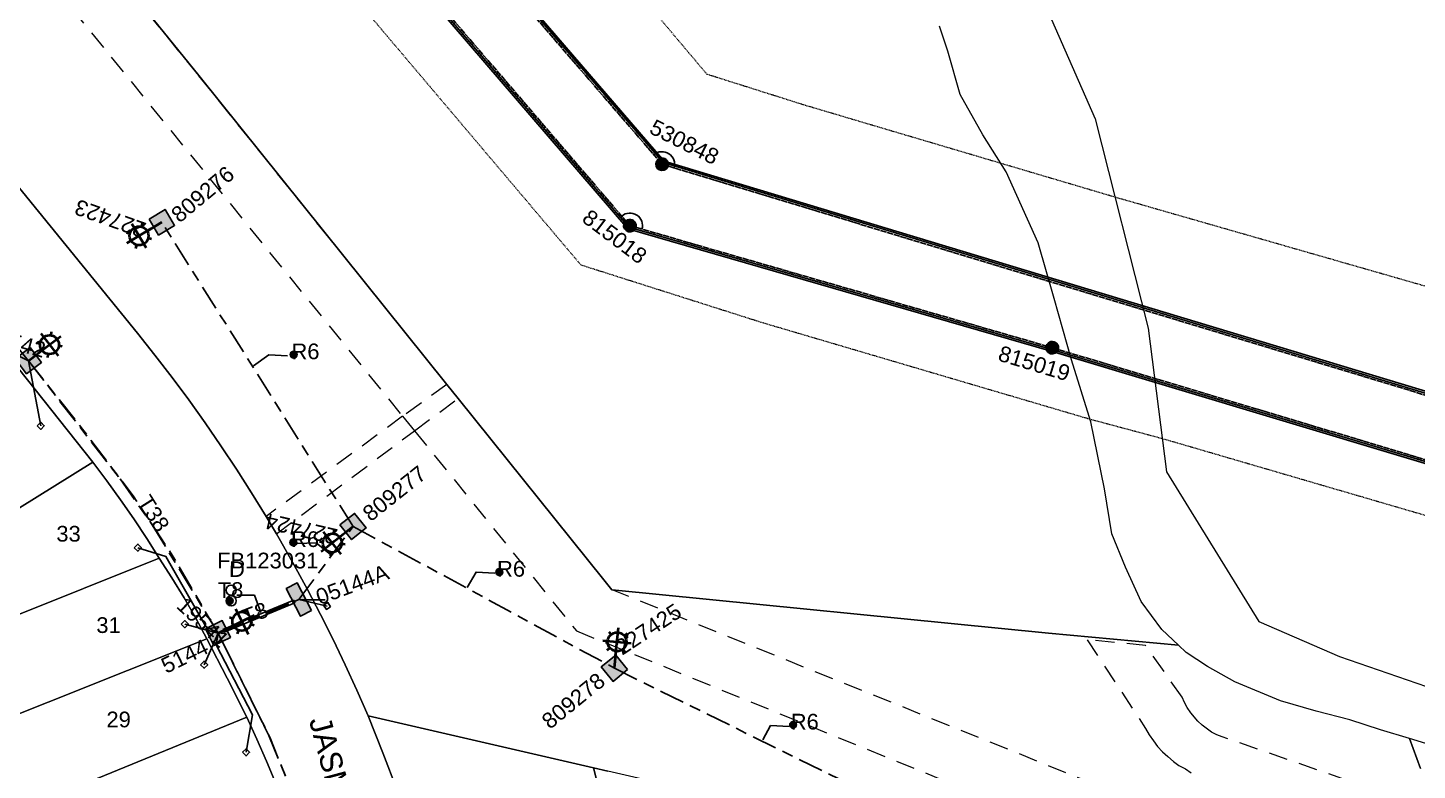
# Model space of a CAD drawing. Header units: metres. Extents: x 301341 to 310479, y 6262403 to 6265281.
# Drawn here: x 303161.2 to 303382.2, y 6264717 to 6264835.2 of the extents above; entities that cross this region are included whole.
import ezdxf
from ezdxf.enums import TextEntityAlignment as Align

# ---------------------------------------------------------------- set-up
doc = ezdxf.new("R2010")
doc.units = ezdxf.units.M
for name, pattern in [('Cable Exist OH', [1, 1, 0]), ('Cable Exist UG', [8.2, 4, -1.2, 1.8, -1.2]), ('Dash', [5, 3, -2]), ('HIDDEN', [0.375, 0.25, -0.125]), ('HIDDEN2', [0.1875, 0.125, -0.0625])]:
    doc.linetypes.add(name, pattern=pattern)
doc.layers.get('0').update_dxf_attribs({"color": 6})
for name, color, linetype in [('_User Miscellaneous10', 7, 'Continuous'), ('_User Miscellaneous11', 7, 'Continuous'), ('_User Miscellaneous8', 7, 'Continuous'), ('_User Miscellaneous9', 7, 'Continuous'), ('_User_HV_Exist', 7, 'Continuous'), ('_User_SL_Exist', 7, 'Continuous'), ('Duct_SP_EXT', 7, 'Continuous'), ('Equip_SP_SL_EXT', 7, 'Continuous'), ('Mains_LV_EXT', 7, 'Continuous'), ('Mains_SL_EXT', 7, 'Continuous'), ('Mains_TR_EXT', 7, 'Continuous'), ('Services_SP_EXT', 7, 'Continuous'), ('SupportsOH_SP_TR_HV_LV_SL_EXT', 7, 'Continuous'), ('SupportsUG_SP_LV_EXT', 7, 'Continuous'), ('SupportsUG_SP_LV_SL_EXT', 7, 'Continuous'), ('Trench_SP_EXT', 7, 'Continuous')]:
    doc.layers.add(name, color=color, linetype=linetype)
for name, color, linetype, lineweight in [('Cadastre Easements_SP_EXT', 9, 'Continuous', 5), ('Cadastre Land Parcels_SP_EXT', 9, 'Continuous', 5), ('Cadastre Other Property_SP_EXT', 9, 'HIDDEN', 5), ('Cadastre Road Names_SP_HV_LV_SL_EXT', 9, 'Continuous', 5), ('Cadastre Roads_SP_EXT', 9, 'Continuous', 5)]:
    doc.layers.add(name, color=color, linetype=linetype, lineweight=lineweight)
doc.styles.add('COLUMN_LABEL', font='arial.ttf')
doc.styles.add('iecARIAL', font='arial.ttf', dxfattribs={"height": 2})
doc.styles.add('POLE_LABEL', font='arial.ttf')
doc.styles.get("Standard").update_dxf_attribs({"font": 'arial.ttf'})
doc.linetypes.add('Cable E OH', pattern='A,9.4,["E",Standard,S=1.7,R=0,X=0,Y=-1],0', length=9.4)
doc.linetypes.add('Cable P UG', pattern='A,6,-0.5,["P",Standard,S=1.7,R=0,X=0.5,Y=-1],-2.9', length=9.4)

# ---------------------------------------------------------------- blocks, each defined once
blk = doc.blocks.new('COLUMN_EXT')
blk.add_hatch(color=256).paths.add_polyline_path([(-1.49, 1.48), (-1.49, -1.49), (1.48, -1.49), (1.48, 1.48)])
blk.add_lwpolyline([(-1.49, -1.49), (1.48, -1.49), (1.48, 1.48), (-1.49, 1.48)], close=True)
for tag, height, style, flags, p in [('ASSET_NUM', 2.5, 'COLUMN_LABEL', 8, (2, 2)), ('STRUCTURE_PLANT_NUMBER', 0.2, 'POLE_LABEL', 9, (1.81, 0.03)), ('STREET_CODE', 0.2, 'COLUMN_LABEL', 9, (1.81, -0.2))]:
    blk.add_attdef(tag, text='', height=height, dxfattribs=dict(style=style, flags=flags)).set_placement(p, align=Align.MIDDLE_LEFT)
at = {"flags": 1}
blk.add_attdef('Z', (1.81, -2.35), '', height=0.2, dxfattribs=at)
at = {"flags": 9}
for tag, p in [('COLUMN_TYPE', (1.81, -0.4)), ('OWNED_BY', (1.81, -0.6)), ('STATE', (1.81, -0.8)), ('USAGE', (1.81, -1)), ('STREETNAME', (1.81, -1.6)), ('SUBURB', (1.81, -1.8)), ('LEGEND', (1.81, -1.2)), ('LOCATION', (1.81, -1.4)), ('NOTES', (1.81, -2))]:
    blk.add_attdef(tag, text='', height=0.2, dxfattribs=at).set_placement(p, align=Align.MIDDLE_LEFT)
blk = doc.blocks.new('PILLAR_EXT')
blk.add_hatch(color=256).paths.add_polyline_path([(-2.475, 0.99), (-2.475, -0.99), (2.475, -0.99), (2.475, 0.99)])
blk.add_lwpolyline([(-2.475, -0.99), (2.475, -0.99), (2.475, 0.99), (-2.475, 0.99)], close=True)
at = {"style": 'iecARIAL', "flags": 8}
blk.add_attdef('ASSET_NUM', (1.5, 3.5), '', height=2.5, dxfattribs=at)
for tag, p, flags in [('OWNED_BY', (0, -0.2), 9), ('STATE', (0, -0.4), 9), ('SUPPORT_TYPE', (0, -0.6), 9), ('STREETNAME', (0, -1.8), 9), ('SUBURB', (0, -2), 1), ('USAGE', (0, -0.8), 9), ('LEGEND', (0, -1), 9), ('LOCATION', (0, -1.2), 9), ('NOTES', (0, -1.4), 9), ('PARENT', (0, -1.6), 9)]:
    blk.add_attdef(tag, p, '', height=0.2, dxfattribs=dict(flags=flags))
blk = doc.blocks.new('DUCT_EXT')
blk.add_circle((0, 0.8), 0.8)
at = {"flags": 1}
blk.add_attdef('Z', (0, 0), '', height=0.2, dxfattribs=at)
at = {"flags": 9}
for tag, p in [('DUCT_CODE', (0, 0)), ('XSECT_TYPE', (0, -0.2)), ('STATE', (0, -0.6)), ('FB_REFERENCE', (0, -0.4)), ('NOTES', (0, -0.8))]:
    blk.add_attdef(tag, text='', height=0.2, dxfattribs=at).set_placement(p, align=Align.MIDDLE_LEFT)
blk = doc.blocks.new('SL_LANTERN_EXT')
at = {"lineweight": 40}
for p, q in [((-1.46, 5.68), (-1.06, 5.28)), ((0, 1.97), (0, 6.47)), ((1.46, 5.68), (1.06, 5.28)), ((-2.25, 4.22), (2.25, 4.22)), ((-1.46, 2.76), (-1.06, 3.16)), ((0, 0), (0, 2.72)), ((1.46, 2.76), (1.06, 3.16))]:
    blk.add_line(p, q, dxfattribs=at)
blk.add_circle((0, 4.22), 1.5, dxfattribs=at)
at = {"style": 'iecARIAL', "flags": 8}
blk.add_attdef('ASSET_NUM', (1.5, 1.5), '', height=2.5, dxfattribs=at)
for tag, p, height, flags in [('OPERATING_VOLTAGE', (0.98, -1.65), 0.2, 9), ('ORIENTATION', (0.98, -1.85), 0.2, 9), ('OWNED_BY', (0.98, -2.05), 0.2, 9), ('STATE', (0.98, -2.25), 0.2, 9), ('CONSTRUCTED_VOLTAGE', (0.98, -0.65), 0.2, 9), ('CONTROL_TYPE', (0.98, -0.85), 0.2, 9), ('LANTERN_PURPOSE', (0.98, -1.05), 0.2, 9), ('LANTERN_TYPE', (0.98, -1.25), 0.2, 9), ('NO_PHASES', (0.98, -1.45), 0.2, 9), ('LNUMBER', (2.18, -3.25), 2.5, 8), ('USAGE', (0.98, -2.45), 0.2, 9), ('CEXIST', (0.98, -2.65), 0.2, 9), ('CNEW', (0.98, -2.85), 0.2, 9), ('CNUMBER', (0.98, -3.05), 0.2, 9), ('CREMOVE', (0.98, -3.25), 0.2, 9), ('CREPLACE', (0.98, -3.45), 0.2, 9), ('LKINGHEIGHT', (0.98, -3.65), 0.2, 9), ('LBRACKET', (0.98, -3.85), 0.2, 9), ('LBRACKETVOCAB', (0.98, -4.05), 0.2, 9), ('LCATEGORY', (0.98, -4.25), 0.2, 9), ('LCHARGE1', (0.98, -4.45), 0.2, 9), ('LCHARGE1PERCENT', (0.98, -4.65), 0.2, 9), ('LCHARGE2', (0.98, -4.85), 0.2, 9), ('LCHARGE2PERCENT', (0.98, -5.05), 0.2, 9), ('LCHARGE3', (0.98, -5.25), 0.2, 9), ('LCHARGE3PERCENT', (0.98, -5.45), 0.2, 9), ('LEXIST', (0.98, -5.65), 0.2, 9), ('LLAMP', (0.98, -5.85), 0.2, 9), ('LLAMPVOCAB', (0.98, -6.05), 0.2, 9), ('LMAST', (0.98, -6.25), 0.2, 9), ('LMASTVOCAB', (0.98, -6.45), 0.2, 9), ('LNEW', (0.98, -6.65), 0.2, 9), ('LANTNUMBER', (0.98, -6.85), 0.2, 9), ('LOUTREACH', (0.98, -7.25), 0.2, 9), ('LOUTREACHVOCAB', (0.98, -7.45), 0.2, 9), ('LRATECODE', (0.98, -7.65), 0.2, 9), ('LREMOVE', (0.98, -7.85), 0.2, 9), ('LREPLACE', (0.98, -8.05), 0.2, 9), ('LTYPE', (0.98, -8.25), 0.2, 9), ('LTYPEVOCAB', (0.98, -8.45), 0.2, 9), ('LEGEND', (0.98, -8.65), 0.2, 9), ('LOCATION', (0.98, -8.85), 0.2, 9), ('STREETNAME', (0.98, -9.25), 0.2, 9), ('SUBURB', (0.98, -9.45), 0.2, 1), ('NOTES', (0.98, -9.05), 0.2, 9)]:
    blk.add_attdef(tag, p, '', height=height, dxfattribs=dict(flags=flags))
blk = doc.blocks.new('CCP_EXT')
at = {"flags": 9}
for tag, p in [('STATE', (0, -1.8)), ('NOTES', (0, -2))]:
    blk.add_attdef(tag, text='', height=0.2, dxfattribs=at).set_placement(p, align=Align.MIDDLE_LEFT)
blk.add_wipeout([(0, 0.57), (0.57, 0), (0, -0.57), (-0.57, 0)])
blk.add_lwpolyline([(-0.57, 0), (0, 0.57), (0.57, 0), (0, -0.57), (-0.57, 0)])
at = {"flags": 1}
blk.add_attdef('Z', (0, 0), '', height=0.2, dxfattribs=at)
at = {"flags": 9}
for tag, p in [('CCP_TYPE', (0, 0)), ('CONSTRUCTED_VOLTAGE', (0, -0.2)), ('OPERATING_VOLTAGE', (0, -0.6)), ('ORIENTATION', (0, -0.8)), ('OWNED_BY', (0, -1)), ('NO_PHASES', (0, -0.4)), ('USAGE', (0, -1.2)), ('LEGEND', (0, -1.4)), ('LIFE_SUPPORT', (0, -1.6))]:
    blk.add_attdef(tag, text='', height=0.2, dxfattribs=at).set_placement(p, align=Align.MIDDLE_LEFT)
blk = doc.blocks.new('POLE_EXT')
blk.add_hatch(color=256).paths.add_polyline_path([(-1, 0, 1), (1, 0, 1)])
blk.add_lwpolyline([(-1, 0, 1), (1, 0, 1)], format="xyb", close=True)
for tag, height, flags, p in [('pNumber', 2.5, 8, (-17.84, 2.07)), ('OWNED_BY', 0.2, 9, (1.35, -0.4)), ('SPECIAL_USE', 0.2, 9, (1.35, -0.8)), ('STATE', 0.2, 9, (1.35, -1)), ('cLV', 0.2, 9, (1.35, -1.4)), ('hDepth', 0.2, 9, (1.35, -1.6)), ('hDia', 0.2, 9, (1.35, -1.8)), ('cHV', 0.2, 9, (1.35, -2)), ('PARENT', 0.2, 9, (1.35, -0.6)), ('USAGE', 0.2, 9, (1.35, -1.2)), ('LBRACKET', 0.2, 9, (1.35, -2.2)), ('cLinedev', 0.2, 9, (1.35, -3.4)), ('pExisting', 0.2, 9, (1.35, -3.8)), ('pFooting', 0.2, 9, (1.35, -4.4)), ('LExisting', 0.2, 9, (1.35, -2.4)), ('LANTNUMBER', 0.2, 9, (1.35, -2.6)), ('LOther', 0.2, 9, (1.35, -2.8)), ('LRemove', 0.2, 9, (1.35, -3)), ('LEGEND', 0.2, 9, (1.35, -3.2)), ('LOCATION', 0.2, 9, (1.35, -3.6)), ('PFNUMBER', 0.2, 9, (1.35, -4)), ('NEWPFNUMBER', 0.2, 9, (1.35, -4.2)), ('pNew', 0.2, 9, (1.35, -4.6)), ('pRelocate', 0.2, 9, (1.35, -5)), ('pRemove', 0.2, 9, (1.35, -5.2)), ('pReplace', 0.2, 9, (1.35, -5.4)), ('pStay', 0.2, 9, (1.35, -5.6)), ('pType', 0.2, 9, (1.35, -5.8)), ('cspan', 0.2, 9, (1.35, -6)), ('STREETNAME', 0.2, 9, (1.35, -6.2)), ('SUBURB', 0.2, 9, (1.35, -6.4)), ('NOTES', 0.2, 9, (1.35, -6.6)), ('OPERATED_BY', 0.2, 9, (1.36, -7.01)), ('MAINTAINED_BY', 0.2, 9, (1.36, -6.81))]:
    blk.add_attdef(tag, text='', height=height, dxfattribs=dict(flags=flags)).set_placement(p, align=Align.MIDDLE_LEFT)
at = {"style": 'POLE_LABEL'}
for tag, height, flags, p in [('ASSET_NUM', 2.5, 8, (2, 2)), ('STRUCTURE_PLANT_NUMBER', 0.2, 9, (1.35, 0.03)), ('STREET_CODE', 0.2, 9, (1.35, -0.2))]:
    blk.add_attdef(tag, text='', height=height, dxfattribs=dict(at, flags=flags)).set_placement(p, align=Align.MIDDLE_LEFT)
at = {"flags": 1}
blk.add_attdef('Z', (1.35, -7.33), '', height=0.2, dxfattribs=at)
blk = doc.blocks.new('CABLE_LARGE_EXT')
h = blk.add_hatch(color=256)
edge = h.paths.add_edge_path()
edge.add_arc((0, 0.55), 0.55, 0, 360)
blk.add_circle((0, 0.55), 0.55)
at = {"flags": 1}
blk.add_attdef('Z', (0, 0), '', height=0.2, dxfattribs=at)
at = {"flags": 9}
for tag, p in [('COND_CODE', (0, 0)), ('STATE', (0, -0.4)), ('XSECT_SIZE', (0, -0.6)), ('FB_REFERENCE', (0, -0.2)), ('NOTES', (0, -0.8))]:
    blk.add_attdef(tag, text='', height=0.2, dxfattribs=at).set_placement(p, align=Align.MIDDLE_LEFT)

msp = doc.modelspace()

# ---------------------------------------------------------------- linework, layer by layer
at = {"layer": '_User Miscellaneous10'}
for points in [[(303202.53, 6264782.96), (303199.54, 6264783.11), (303197.09, 6264781.37)], [(303204.13, 6264753.08), (303207.1, 6264753.15), (303209.35, 6264751.31)], [(303235.5, 6264748.36), (303232.52, 6264748.51), (303231.1, 6264746.09)], [(303194.45, 6264744.85), (303197.26, 6264744.82), (303198.3, 6264742.1)], [(303282.34, 6264723.94), (303279.36, 6264724.09), (303278.11, 6264721.82)]]:
    msp.add_lwpolyline(points, dxfattribs=at)
at = {"layer": '_User Miscellaneous11', "linetype": 'Cable Exist UG'}
for points in [[(303212.95, 6264755.78), (303182.54, 6264804.2)], [(303212.95, 6264755.78), (303254.52, 6264733.22), (303301.73, 6264709.89), (303329.86, 6264703.5), (303371.49, 6264671.75), (303395.81, 6264652.29)]]:
    msp.add_lwpolyline(points, dxfattribs=at)
at = {"layer": '_User_SL_Exist', "linetype": 'Cable Exist UG'}
msp.add_lwpolyline([(303119.33, 6264762.59), (303108.83, 6264772.51), (303105.44, 6264787.29), (303105.37, 6264792.47), (303106.96, 6264798.38), (303109.99, 6264803.27), (303130.09, 6264820.58), (303161.3, 6264782.16)], dxfattribs=at)
at = {"layer": 'Cadastre Easements_SP_EXT', "linetype": 'Dash'}
msp.add_lwpolyline([(303222.72, 6264771.02), (303229.66, 6264776.17), (303227.88, 6264778.39), (303220.82, 6264773.32), (303199.12, 6264757.36), (303200.75, 6264754.6), (303222.72, 6264771.02)], close=True, dxfattribs=at)
msp.add_lwpolyline([(303385.14, 6264710.46), (303352.11, 6264722), (303351.18, 6264722.31), (303350.34, 6264722.63), (303349.49, 6264723.06), (303347.99, 6264724.14), (303347.33, 6264724.79), (303346.19, 6264726.1), (303345.62, 6264726.97), (303345.23, 6264727.74), (303344.84, 6264728.62), (303339.02, 6264736.83), (303329.74, 6264737.75), (303339.01, 6264723.62), (303339.58, 6264722.64), (303340.25, 6264721.65), (303340.92, 6264720.78), (303341.68, 6264719.91), (303342.53, 6264719.15), (303343.47, 6264718.39), (303344.32, 6264717.74), (303345.35, 6264717.21), (303346.29, 6264716.56)], dxfattribs=at)
at = {"layer": 'Cadastre Land Parcels_SP_EXT', "linetype": 'Continuous'}
for points in [[(303064.33, 6264980.69), (303188.4, 6264827.54), (303227.88, 6264778.39), (303229.66, 6264776.17), (303252.86, 6264747.3), (303254.12, 6264745.72), (303254.14, 6264745.7), (303254.18, 6264745.7), (303323.56, 6264738.82), (303344.26, 6264736.89), (303341.61, 6264739.4), (303338.32, 6264743.85), (303335.83, 6264749.28), (303333.67, 6264754.62), (303332.49, 6264761.79), (303330.29, 6264772.46), (303327.23, 6264782.3), (303324.47, 6264792.04), (303321.91, 6264800.92), (303316.83, 6264812.25), (303313.11, 6264818.1), (303309.52, 6264824.55), (303307.55, 6264831.43), (303306.23, 6264835.41)], [(303382.77, 6264717.27), (303381.02, 6264722.03), (303376.37, 6264723.4), (303371.49, 6264724.98), (303366.15, 6264726.37), (303360.47, 6264728.03), (303353.22, 6264731.04), (303348.84, 6264733.51), (303345.46, 6264735.73), (303344.26, 6264736.89), (303323.56, 6264738.82), (303254.18, 6264745.69), (303254.14, 6264745.7), (303254.12, 6264745.72), (303252.86, 6264747.3), (303229.66, 6264776.17), (303227.88, 6264778.39), (303188.4, 6264827.54), (303064.33, 6264980.69)], [(303317.68, 6264851.03), (303331.02, 6264820.67), (303339.41, 6264787.32), (303342.32, 6264764.47), (303357.04, 6264740.63), (303369.84, 6264735.06), (303386.75, 6264729.26)], [(303140.15, 6264833.84), (303178.67, 6264786.54), (303181.44, 6264783.05), (303184.16, 6264779.51), (303186.81, 6264775.93), (303189.4, 6264772.3), (303191.93, 6264768.63), (303194.39, 6264764.91), (303196.79, 6264761.16), (303199.12, 6264757.36), (303200.75, 6264754.6), (303201.39, 6264753.52), (303203.59, 6264749.64), (303205.72, 6264745.73), (303207.79, 6264741.78), (303209.79, 6264737.79), (303211.71, 6264733.77), (303213.57, 6264729.72), (303215.36, 6264725.63), (303251.21, 6264717.35), (303253.49, 6264716.83)], [(303390.18, 6264719.21), (303381.02, 6264722.03), (303382.77, 6264717.27)]]:
    msp.add_lwpolyline(points, dxfattribs=at)
for points in [[(303171.54, 6264766.03), (303159.74, 6264780.91), (303135.8, 6264761.98), (303141.69, 6264747.42), (303171.54, 6264766.03)], [(303182.13, 6264750.74), (303180.13, 6264753.87), (303178.06, 6264756.97), (303175.94, 6264760.03), (303173.77, 6264763.05), (303171.54, 6264766.03), (303141.69, 6264747.42), (303142.32, 6264745.83), (303146.2, 6264736.38), (303182.13, 6264750.74)], [(303189.69, 6264737.88), (303187.92, 6264741.16), (303186.07, 6264744.4), (303184.14, 6264747.59), (303182.13, 6264750.74), (303146.2, 6264736.38), (303148.93, 6264729.73), (303151.77, 6264722.78), (303189.69, 6264737.88)], [(303196.03, 6264725.41), (303192.9, 6264731.66), (303189.69, 6264737.88), (303151.77, 6264722.78), (303154.7, 6264715.64), (303157.23, 6264709.49), (303196.03, 6264725.41)], [(303202.01, 6264711.32), (303200.64, 6264714.88), (303199.18, 6264718.42), (303197.65, 6264721.93), (303196.03, 6264725.41), (303157.23, 6264709.49), (303160.58, 6264701.34), (303162.8, 6264695.89), (303202.01, 6264711.32)], [(303251.21, 6264717.35), (303215.36, 6264725.63), (303217.7, 6264719.74), (303219.95, 6264713.82), (303222.11, 6264707.86), (303225.32, 6264697.81), (303253.07, 6264710.11), (303251.21, 6264717.35)], [(303253.49, 6264716.83), (303251.21, 6264717.35), (303253.07, 6264710.11), (303253.68, 6264707.76), (303257.22, 6264694.03), (303260.13, 6264682.87), (303264.03, 6264673.03), (303269.89, 6264658.46), (303270.46, 6264659.08), (303270.99, 6264659.73), (303271.46, 6264660.43), (303271.87, 6264661.16), (303272.22, 6264661.93), (303272.48, 6264662.71), (303262.81, 6264685.82), (303261.89, 6264691.9), (303286.45, 6264699.52), (303286.61, 6264709.21), (303253.49, 6264716.83)]]:
    msp.add_lwpolyline(points, close=True, dxfattribs=at)
at = {"layer": 'Duct_SP_EXT'}
for p, q in [((303203.52, 6264744.07), (303192.25, 6264739.39)), ((303203.52, 6264744.07), (303203.61, 6264743.85)), ((303203.71, 6264743.62), (303203.61, 6264743.85)), ((303203.71, 6264743.62), (303192.44, 6264738.95)), ((303192.25, 6264739.39), (303192.35, 6264739.17)), ((303192.44, 6264738.95), (303192.35, 6264739.17))]:
    msp.add_line(p, q, dxfattribs=at)
at = {"layer": 'Mains_LV_EXT', "linetype": 'Cable Exist UG', "flags": 128}
for points in [[(303161.3, 6264782.16), (303133.37, 6264816.79), (303129.78, 6264821.13), (303128.91, 6264822.17), (303119.41, 6264823.7), (303103.47, 6264809.89), (303099.8, 6264804.5), (303096.69, 6264797.84), (303096.37, 6264787.81), (303101.59, 6264763.28), (303110.77, 6264764.83)], [(303191.47, 6264738.81), (303204.34, 6264744.15)]]:
    msp.add_lwpolyline(points, dxfattribs=at)
at = {"layer": 'Mains_SL_EXT', "linetype": 'Cable Exist UG'}
for points in [[(303212.95, 6264755.78), (303182.54, 6264804.2)], [(303212.95, 6264755.78), (303254.52, 6264733.22)], [(303254.52, 6264733.22), (303301.73, 6264709.89)]]:
    msp.add_lwpolyline(points, dxfattribs=at)
at = {"layer": 'Mains_TR_EXT', "linetype": 'Cable Exist OH'}
for points in [[(302816.13, 6265249.04), (302896.54, 6265188.08), (302972.24, 6265131.67), (303046.55, 6265048.79), (303119.53, 6264963.55), (303188.54, 6264883.41), (303256.98, 6264803.66)], [(302978.57, 6265139.46), (303054.19, 6265055.04), (303127.31, 6264970.14), (303196.04, 6264890.17), (303262.1, 6264813.43)], [(303262.1, 6264813.43), (303394.78, 6264773.27), (303467.54, 6264751.35), (303530.53, 6264732.6)], [(303256.98, 6264803.66), (303324.18, 6264784.23), (303435.39, 6264750.84), (303534, 6264721.53)]]:
    msp.add_lwpolyline(points, dxfattribs=at)
at = {"layer": 'Mains_TR_EXT', "linetype": 'Continuous'}
for points in [[(303264.01, 6264812.85, 0.750586), (303260.79, 6264814.95)], [(303258.91, 6264803.1, 0.745109), (303255.68, 6264805.18)]]:
    msp.add_lwpolyline(points, format="xyb", dxfattribs=at)
at = {"layer": 'Services_SP_EXT'}
msp.add_lwpolyline([(303150.71, 6264787.46), (303161.3, 6264782.16)], dxfattribs=at)
at = {"layer": 'Trench_SP_EXT', "linetype": 'Cable Exist UG'}
for points in [[(303203.26, 6264743.7), (303204.34, 6264744.15)], [(303192.68, 6264739.31), (303191.47, 6264738.81)]]:
    msp.add_lwpolyline(points, dxfattribs=at)

# ---------------------------------------------------------------- block references
at = {"layer": '_User Miscellaneous10'}
for p in [(303203.52, 6264782.59), (303203.46, 6264752.7), (303236.23, 6264747.98), (303282.95, 6264723.65)]:
    msp.add_blockref('CABLE_LARGE_EXT', p, dxfattribs=at)
at = {"layer": '_User Miscellaneous10', "rotation": 270.6389855138315}
for name, p in [('DUCT_EXT', (303192.76, 6264745.63)), ('CABLE_LARGE_EXT', (303192.78, 6264743.93)), ('DUCT_EXT', (303192.78, 6264743.93))]:
    msp.add_blockref(name, p, dxfattribs=at)
at = {"layer": 'Equip_SP_SL_EXT'}
ref = msp.add_blockref('SL_LANTERN_EXT', (303182.54, 6264804.2), dxfattribs=dict(at, rotation=120.7653679243362))
ref.add_attrib('ASSET_NUM', '227423', dxfattribs={"layer": '_User Miscellaneous9', "height": 2.5, "rotation": 160.4701, "style": 'iecARIAL'}).set_placement((303180.49, 6264804.72), align=Align.BOTTOM_LEFT)
ref = msp.add_blockref('SL_LANTERN_EXT', (303161.3, 6264782.16), dxfattribs=dict(at, rotation=307.2875918054282))
ref.add_attrib('ASSET_NUM', '19542', dxfattribs={"layer": '_User Miscellaneous9', "height": 2.5, "rotation": 344.5319, "style": 'iecARIAL'}).set_placement((303163.41, 6264781.88), align=Align.BOTTOM_RIGHT)
ref = msp.add_blockref('SL_LANTERN_EXT', (303212.95, 6264755.78), dxfattribs=dict(at, rotation=128.4691833358098))
ref.add_attrib('ASSET_NUM', '227424', dxfattribs={"layer": '_User Miscellaneous9', "height": 2.5, "rotation": 166.9434, "style": 'iecARIAL'}).set_placement((303210.84, 6264756.02), align=Align.BOTTOM_LEFT)
ref = msp.add_blockref('SL_LANTERN_EXT', (303191.47, 6264738.81), dxfattribs=dict(at, rotation=296.1394064765808))
ref.add_attrib('ASSET_NUM', '19541', dxfattribs={"layer": '_User Miscellaneous9', "height": 2.5, "rotation": 316.7548, "style": 'iecARIAL'}).set_placement((303193.48, 6264738.12), align=Align.TOP_RIGHT)
ref = msp.add_blockref('SL_LANTERN_EXT', (303254.52, 6264733.22), dxfattribs=dict(at, rotation=354.225965739251))
ref.add_attrib('ASSET_NUM', '227425', dxfattribs={"layer": '_User Miscellaneous9', "height": 2.5, "rotation": 33.4578, "style": 'iecARIAL'}).set_placement((303256.16, 6264734.56), align=Align.BOTTOM_LEFT)
at = {"layer": 'SupportsOH_SP_TR_HV_LV_SL_EXT'}
ref = msp.add_blockref('POLE_EXT', (303262.1, 6264813.43), dxfattribs=dict(at, rotation=333.4967999490363))
ref.add_attrib('ASSET_NUM', '530848', dxfattribs={"layer": '0', "height": 2.5, "rotation": 333.4968, "style": 'POLE_LABEL'}).set_placement((303264.77, 6264815.2), align=Align.BOTTOM_CENTER)
ref = msp.add_blockref('POLE_EXT', (303256.98, 6264803.66), dxfattribs=dict(at, rotation=322.8869733232708))
ref.add_attrib('ASSET_NUM', '815018', dxfattribs={"layer": '0', "height": 2.5, "rotation": 322.887, "style": 'POLE_LABEL'}).set_placement((303255.33, 6264802.92), align=Align.TOP_CENTER)
ref = msp.add_blockref('POLE_EXT', (303324.18, 6264784.23), dxfattribs=dict(at, rotation=343.161372876211))
ref.add_attrib('ASSET_NUM', '815019', dxfattribs={"layer": '0', "height": 2.5, "rotation": 343.1614, "style": 'POLE_LABEL'}).set_placement((303321.67, 6264782.95), align=Align.TOP_CENTER)
at = {"layer": 'SupportsUG_SP_LV_EXT'}
ref = msp.add_blockref('PILLAR_EXT', (303204.34, 6264744.15), dxfattribs=dict(at, rotation=117.455415219538))
ref.add_attrib('ASSET_NUM', '05144A', dxfattribs={"layer": '0', "height": 2.5, "rotation": 20.6154, "style": 'iecARIAL'}).set_placement((303207.9, 6264742.55), align=Align.BOTTOM_LEFT)
at = {"layer": 'SupportsUG_SP_LV_SL_EXT'}
ref = msp.add_blockref('COLUMN_EXT', (303182.54, 6264804.2), dxfattribs=dict(at, rotation=300.7624250841176))
ref.add_attrib('ASSET_NUM', '809276', dxfattribs={"layer": '0', "height": 2.5, "rotation": 39.7048, "style": 'COLUMN_LABEL'}).set_placement((303184.54, 6264804.95), align=Align.MIDDLE_LEFT)
ref = msp.add_blockref('COLUMN_EXT', (303161.3, 6264782.16), dxfattribs=dict(at, rotation=307.2875918217826))
ref.add_attrib('ASSET_NUM', '5143', dxfattribs={"layer": '0', "height": 2.5, "rotation": 37.3238, "style": 'COLUMN_LABEL'}).set_placement((303158.52, 6264780.39), align=Align.BOTTOM_RIGHT)
ref = msp.add_blockref('COLUMN_EXT', (303212.95, 6264755.78), dxfattribs=dict(at, rotation=308.4741830582075))
ref.add_attrib('ASSET_NUM', '809277', dxfattribs={"layer": '0', "height": 2.5, "rotation": 38.4742, "style": 'COLUMN_LABEL'}).set_placement((303214.97, 6264757.42), align=Align.MIDDLE_LEFT)
ref = msp.add_blockref('COLUMN_EXT', (303191.47, 6264738.81), dxfattribs=dict(at, rotation=296.1394064888313))
ref.add_attrib('ASSET_NUM', '5144', dxfattribs={"layer": '0', "height": 2.5, "rotation": 26.1756, "style": 'COLUMN_LABEL'}).set_placement((303190.53, 6264735.06), align=Align.BOTTOM_RIGHT)
ref = msp.add_blockref('COLUMN_EXT', (303254.52, 6264733.22), dxfattribs=dict(at, rotation=129.2318817484671))
ref.add_attrib('ASSET_NUM', '809278', dxfattribs={"layer": '0', "height": 2.5, "rotation": 39.2319, "style": 'COLUMN_LABEL'}).set_placement((303243.47, 6264724.36), align=Align.MIDDLE_LEFT)

# ---------------------------------------------------------------- texts
at = {"layer": '_User Miscellaneous10'}
for p in [(303203.15, 6264782.4), (303203.08, 6264752.51), (303235.85, 6264747.79), (303282.57, 6264723.46)]:
    msp.add_text('R6', height=2.5, dxfattribs=at).set_placement(p)
for s, rotation, p in [('FB123031', 359.9778, (303191.32, 6264749.11)), ('D', 359.9442, (303193.22, 6264747.75)), ('T8', 0.0091, (303191.42, 6264744.41)), ('T8', 21.4292, (303195.91, 6264740.04))]:
    msp.add_text(s, height=2.5, rotation=rotation, dxfattribs=at).set_placement(p)
at = {"layer": '_User Miscellaneous8'}
msp.add_text('T38', height=2.5, rotation=302.387, dxfattribs=at).set_placement((303178.56, 6264759.73))
at = {"layer": 'Cadastre Land Parcels_SP_EXT'}
for s, p in [('33', (303165.75, 6264753.37)), ('31', (303172.11, 6264738.83)), ('29', (303173.72, 6264723.81))]:
    msp.add_text(s, height=2.5, dxfattribs=at).set_placement(p)
at = {"layer": 'Cadastre Road Names_SP_HV_LV_SL_EXT'}
msp.add_text('JASMINE AVE', height=3.5, rotation=285.0148, dxfattribs=at).set_placement((303205.91, 6264724.96))

# ---------------------------------------------------------------- next in the draw order: block references
at = {"layer": 'Services_SP_EXT'}
for p in [(303163.27, 6264771.8), (303178.72, 6264752.4), (303186.18, 6264740.22), (303189.26, 6264733.78), (303195.93, 6264719.83)]:
    msp.add_blockref('CCP_EXT', p, dxfattribs=at)
at = {"layer": 'Services_SP_EXT', "rotation": 167.1613531580129}
msp.add_blockref('CCP_EXT', (303208.83, 6264743.12), dxfattribs=at)

# ---------------------------------------------------------------- next in the draw order: linework, layer by layer
at = {"layer": '_User Miscellaneous11', "linetype": 'Cable Exist UG'}
for points in [[(303204.34, 6264744.15), (303212.95, 6264755.78)], [(303204.52, 6264744.1), (303208.85, 6264744.13)]]:
    msp.add_lwpolyline(points, dxfattribs=at)
at = {"layer": '_User_HV_Exist', "linetype": 'Cable E OH'}
for points in [[(302602.42, 6265112.28), (302689.77, 6265173.12), (302750.43, 6265216.12), (302816.53, 6265262.44), (302903.08, 6265196.66), (302978.98, 6265139.91), (303054.64, 6265055.44), (303127.76, 6264970.53), (303196.49, 6264890.56), (303262.44, 6264813.95), (303394.95, 6264773.85), (303467.71, 6264751.92), (303530.28, 6264733.3), (303596.89, 6264832.68), (303650.22, 6264912.19)], [(303659.45, 6264905.95), (303605.32, 6264827.29), (303605.32, 6264827.29), (303534.25, 6264720.83), (303435.22, 6264750.26), (303324.01, 6264783.66), (303256.65, 6264803.13), (303188.08, 6264883.02), (303119.07, 6264963.16), (303046.1, 6265048.39), (302971.84, 6265131.22), (302896.18, 6265187.6), (302816.12, 6265248.3), (302756.69, 6265206.96), (302695.92, 6265164.14), (302611.45, 6265101.11), (302561.7, 6265020.73)]]:
    msp.add_lwpolyline(points, dxfattribs=at)
at = {"layer": '_User_HV_Exist', "linetype": 'Cable P UG'}
for points in [[(302602.65, 6265112.07), (302689.95, 6265172.88), (302750.61, 6265215.88), (302816.53, 6265262.06), (302902.9, 6265196.42), (302978.77, 6265139.68), (303054.42, 6265055.24), (303127.54, 6264970.34), (303196.27, 6264890.36), (303262.27, 6264813.69), (303394.87, 6264773.56), (303467.63, 6264751.63), (303530.41, 6264732.95), (303597.14, 6264832.51), (303650.46, 6264912.02)], [(303659.2, 6264906.12), (303605.08, 6264827.46), (303534.12, 6264721.18), (303435.31, 6264750.55), (303324.09, 6264783.95), (303256.81, 6264803.4), (303188.31, 6264883.21), (303119.3, 6264963.36), (303046.33, 6265048.59), (302972.04, 6265131.44), (302896.36, 6265187.84), (302816.13, 6265248.67), (302756.53, 6265207.21), (302695.75, 6265164.38), (302611.22, 6265101.31), (302561.44, 6265020.88)]]:
    msp.add_lwpolyline(points, dxfattribs=at)
at = {"layer": '_User_SL_Exist', "linetype": 'Cable Exist UG'}
for points in [[(303161.3, 6264782.16), (303175.91, 6264763.34), (303181.02, 6264756.02), (303191.47, 6264738.81)], [(303191.47, 6264738.81), (303199.55, 6264722.53), (303204.24, 6264710.97), (303208.07, 6264700.04), (303213.06, 6264679.88)]]:
    msp.add_lwpolyline(points, dxfattribs=at)
at = {"layer": 'Cadastre Easements_SP_EXT', "linetype": 'Dash'}
msp.add_lwpolyline([(303391.27, 6264690.39), (303254.18, 6264745.69), (303254.12, 6264745.72), (303254.09, 6264745.73), (303252.86, 6264747.3), (303229.66, 6264776.17), (303227.88, 6264778.39), (303188.4, 6264827.54), (303064.33, 6264980.69), (303017.04, 6265038.37), (302990.78, 6265062.36), (302989, 6265057.34), (302989, 6265057.34), (303013.78, 6265035.32), (303011.2, 6265031.27), (303061.11, 6264970.33), (303061.14, 6264970.29), (303220.82, 6264773.32), (303222.72, 6264771.02), (303248.49, 6264739.15), (303253.07, 6264737.29), (303393.97, 6264679.92)], dxfattribs=at)
at = {"layer": 'Cadastre Other Property_SP_EXT', "linetype": 'HIDDEN2'}
msp.add_lwpolyline([(303386.9, 6264793.04), (303334.17, 6264808.18), (303284.74, 6264822.84), (303269.24, 6264827.75), (303229.24, 6264875.29), (303197.92, 6264911.59), (303173.71, 6264939.6), (303122.31, 6264999.05), (303094.14, 6265031.63), (303067.57, 6265062.39), (303042.08, 6265088.5), (303017.7, 6265114.71), (303007.88, 6265124.39), (303007.88, 6265124.39), (302996.37, 6265091.31), (303047.58, 6265031.97), (303111.34, 6264958.23), (303195.73, 6264860.6), (303249.17, 6264797.43), (303278.22, 6264788.19), (303330.15, 6264772.88), (303341.64, 6264769.8), (303404.31, 6264751.49)], dxfattribs=at)
at = {"layer": 'Cadastre Roads_SP_EXT', "linetype": 'Continuous'}
for points in [[(303219.95, 6264713.82), (303217.7, 6264719.74), (303215.36, 6264725.63), (303213.57, 6264729.72), (303211.71, 6264733.77), (303209.79, 6264737.79), (303207.79, 6264741.78), (303205.72, 6264745.73), (303203.59, 6264749.64), (303201.39, 6264753.52), (303200.75, 6264754.6), (303199.12, 6264757.36), (303199.12, 6264757.36), (303196.79, 6264761.16), (303194.39, 6264764.91), (303191.93, 6264768.63), (303189.4, 6264772.3), (303186.81, 6264775.93), (303184.16, 6264779.51), (303181.44, 6264783.05), (303178.67, 6264786.54), (303140.15, 6264833.84)], [(303159.74, 6264780.91), (303171.54, 6264766.03), (303173.77, 6264763.05), (303175.94, 6264760.03), (303178.06, 6264756.97), (303180.13, 6264753.87), (303182.13, 6264750.74), (303184.14, 6264747.59), (303186.07, 6264744.4), (303187.92, 6264741.16), (303189.69, 6264737.88), (303192.9, 6264731.66), (303196.03, 6264725.41), (303197.65, 6264721.93), (303199.18, 6264718.42), (303200.64, 6264714.88)]]:
    msp.add_lwpolyline(points, dxfattribs=at)
at = {"layer": 'Mains_LV_EXT', "linetype": 'Cable Exist UG', "flags": 128}
for points in [[(303191.47, 6264738.81), (303184.19, 6264751.23), (303178.07, 6264760.48), (303169.93, 6264771.29), (303161.3, 6264782.16)], [(303213.06, 6264679.88), (303210.57, 6264690.26), (303208.24, 6264699.56), (303205, 6264709.08), (303199.69, 6264722.26), (303191.47, 6264738.81)]]:
    msp.add_lwpolyline(points, dxfattribs=at)
at = {"layer": 'Mains_SL_EXT', "linetype": 'Cable Exist UG'}
msp.add_lwpolyline([(303191.47, 6264738.81), (303204.34, 6264744.15), (303212.95, 6264755.78)], dxfattribs=at)
at = {"layer": 'Services_SP_EXT'}
for points in [[(303163.27, 6264771.8), (303161.3, 6264782.16)], [(303178.72, 6264752.4), (303183.18, 6264751.02), (303189.51, 6264739.85), (303191.47, 6264738.81)], [(303204.34, 6264744.15), (303208.83, 6264743.12)], [(303186.18, 6264740.22), (303191.47, 6264738.81)], [(303189.26, 6264733.78), (303191.47, 6264738.81)], [(303195.97, 6264719.84), (303196.93, 6264725.8), (303191.19, 6264736.93), (303191.47, 6264738.81)]]:
    msp.add_lwpolyline(points, dxfattribs=at)

doc.saveas('drawing.dxf')
